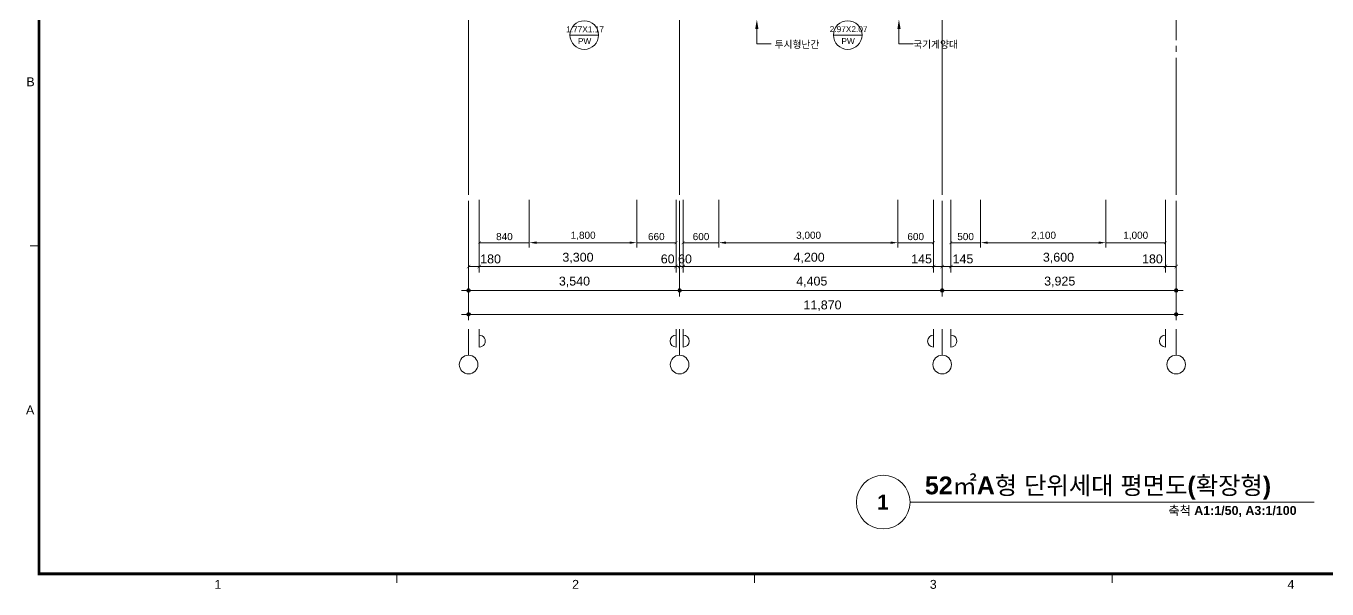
# Model space of a CAD drawing. Header units: millimetres. Extents: x 906 to 41302, y 848 to 28850.
# Drawn here: x 906 to 22729, y 848 to 10284 of the extents above; entities that cross this region are included whole.
import ezdxf

# ---------------------------------------------------------------- set-up
doc = ezdxf.new("R2010")
doc.units = ezdxf.units.MM
for name, color, linetype in [('PDF_0', 7, 'Continuous'), ('PDF_A-ANNO-LEAD', 7, 'Continuous'), ('PDF_A-ANNO-TITL', 7, 'Continuous'), ('PDF_A-ST-AXIS-CEN', 7, 'Continuous'), ('PDF_A-ST-AXIS-DIM', 7, 'Continuous'), ('PDF_A-WIN-IDEN', 7, 'Continuous'), ('PDF_X-FORM(동탄)$G-BORD-FORM', 7, 'Continuous'), ('PDF_X-단위세대$및$주동평면도$A-ST-AXIS-CEN', 7, 'Continuous'), ('PDF_문자', 7, 'Continuous')]:
    doc.layers.add(name, color=color, linetype=linetype)
doc.styles.add('PDF Arial', font='arial.ttf')
doc.styles.add('PDF Arial Bold', font='arialbd.ttf')

msp = doc.modelspace()

# ---------------------------------------------------------------- linework, layer by layer
at = {"layer": 'PDF_0', "lineweight": 13}
for points in [[(8450, 5852), (8209, 5852)], [(20080, 5852), (20319, 5852)], [(8450, 5451), (8209, 5451)], [(20080, 5451), (20319, 5451)]]:
    msp.add_lwpolyline(points, dxfattribs=at)
for points in [[(11990, 5852), (11750, 5852)], [(16154, 5852), (16395, 5852)]]:
    msp.add_lwpolyline(points, close=True, dxfattribs=at)
for centre, radius in [((8330, 5852), 30.2), ((8330, 5852), 15.3), ((11870, 5852), 30.2), ((11870, 5852), 30.2), ((11870, 5852), 15.3), ((11870, 5852), 15.3), ((16275, 5852), 30.2), ((16275, 5852), 30.2), ((16275, 5852), 15.3), ((16275, 5852), 15.3), ((20200, 5852), 30.2), ((20200, 5852), 15.3), ((8330, 5452), 30.2), ((8330, 5452), 15.3), ((20200, 5452), 30.2), ((20200, 5452), 15.3)]:
    msp.add_circle(centre, radius, dxfattribs=at)
at = {"layer": 'PDF_0', "transparency": 33554559}
for points in [[(8531, 6678), (8488, 6625), (8483, 6630)], [(8537, 6673), (8531, 6678), (8488, 6625)], [(11782, 6630), (11788, 6625), (11831, 6678)], [(11788, 6625), (11831, 6678), (11836, 6673)], [(11951, 6678), (11908, 6625), (11903, 6630)], [(11956, 6673), (11951, 6678), (11908, 6625)], [(16103, 6630), (16108, 6625), (16151, 6678)], [(16108, 6625), (16151, 6678), (16157, 6673)], [(16441, 6678), (16398, 6625), (16393, 6630)], [(16447, 6673), (16441, 6678), (16398, 6625)], [(19993, 6630), (19998, 6625), (20041, 6678)], [(19998, 6625), (20041, 6678), (20046, 6673)], [(8357, 6285), (8303, 6219), (8296, 6225)], [(8363, 6279), (8357, 6285), (8303, 6219)], [(8537, 6285), (8483, 6219), (8476, 6225)], [(8476, 6225), (8483, 6219), (8537, 6285)], [(8543, 6279), (8537, 6285), (8483, 6219)], [(8483, 6219), (8537, 6285), (8543, 6279)], [(11776, 6225), (11782, 6219), (11836, 6285)], [(11776, 6225), (11782, 6219), (11836, 6285)], [(11782, 6219), (11836, 6285), (11843, 6279)], [(11782, 6219), (11836, 6285), (11843, 6279)], [(11897, 6285), (11843, 6219), (11836, 6225)], [(11836, 6225), (11843, 6219), (11897, 6285)], [(11903, 6279), (11897, 6285), (11843, 6219)], [(11843, 6219), (11897, 6285), (11903, 6279)], [(11956, 6285), (11903, 6219), (11897, 6225)], [(11956, 6285), (11903, 6219), (11897, 6225)], [(11962, 6279), (11956, 6285), (11903, 6219)], [(11962, 6279), (11956, 6285), (11903, 6219)], [(16096, 6225), (16103, 6219), (16157, 6285)], [(16157, 6285), (16103, 6219), (16096, 6225)], [(16103, 6219), (16157, 6285), (16163, 6279)], [(16163, 6279), (16157, 6285), (16103, 6219)], [(16241, 6225), (16248, 6219), (16302, 6285)], [(16302, 6285), (16248, 6219), (16241, 6225)], [(16248, 6219), (16302, 6285), (16308, 6279)], [(16308, 6279), (16302, 6285), (16248, 6219)], [(16447, 6285), (16393, 6219), (16386, 6225)], [(16386, 6225), (16393, 6219), (16447, 6285)], [(16453, 6279), (16447, 6285), (16393, 6219)], [(16393, 6219), (16447, 6285), (16453, 6279)], [(19987, 6225), (19993, 6219), (20046, 6285)], [(20046, 6285), (19993, 6219), (19987, 6225)], [(19993, 6219), (20046, 6285), (20052, 6279)], [(20052, 6279), (20046, 6285), (19993, 6219)], [(20167, 6225), (20173, 6219), (20226, 6285)], [(20173, 6219), (20226, 6285), (20232, 6279)]]:
    msp.add_solid(points, dxfattribs=at)
at = {"layer": 'PDF_A-ANNO-LEAD', "lineweight": 9}
for points in [[(13166, 10234), (13166, 9983), (13405, 9983)], [(15549, 10234), (15549, 9983), (15789, 9983)]]:
    msp.add_lwpolyline(points, dxfattribs=at)
at = {"layer": 'PDF_A-ANNO-LEAD', "transparency": 33554559}
for points in [[(13138, 10234), (13166, 10395), (13192, 10234)], [(15523, 10234), (15549, 10395), (15577, 10234)]]:
    msp.add_solid(points, dxfattribs=at)
at = {"layer": 'PDF_A-ANNO-TITL', "lineweight": 13}
msp.add_lwpolyline([(15735, 2303), (22514, 2303)], dxfattribs=at)
msp.add_circle((15286, 2303), 450, dxfattribs=at)
at = {"layer": 'PDF_A-ST-AXIS-CEN', "lineweight": 5}
for points in [[(8329, 8951), (8329, 7452)], [(16274, 8951), (16274, 7452)], [(20199, 8951), (20199, 7452)]]:
    msp.add_lwpolyline(points, dxfattribs=at)
msp.add_lwpolyline([(11869, 7452), (11869, 8951)], close=True, dxfattribs=at)
at = {"layer": 'PDF_A-ST-AXIS-DIM', "lineweight": 13}
for points in [[(8329, 5752), (8329, 7351), (8329, 5352)], [(8329, 7351), (8329, 6152)], [(8509, 7371), (8509, 6572)], [(11810, 7371), (11810, 6572)], [(11930, 7371), (11930, 6572)], [(16129, 7371), (16129, 6572)], [(16419, 7371), (16419, 6572)], [(20019, 7371), (20019, 6572)], [(20199, 5352), (20199, 7351), (20199, 5752)], [(20199, 7351), (20199, 6152)], [(8509, 6652), (9349, 6652)], [(9470, 6652), (11030, 6652)], [(11150, 6652), (11810, 6652)], [(11930, 6652), (12530, 6652)], [(12649, 6652), (15409, 6652)], [(15530, 6652), (16129, 6652)], [(16419, 6652), (16920, 6652)], [(17039, 6652), (18900, 6652)], [(19019, 6652), (20019, 6652)], [(8329, 6252), (8509, 6252), (11810, 6252), (11750, 6252)], [(20199, 6252), (20019, 6252), (16419, 6252), (16274, 6252), (16129, 6252), (11930, 6252), (11869, 6252), (11930, 6252), (11990, 6252)], [(11810, 5852), (8389, 5852)], [(11930, 5852), (16215, 5852)], [(16334, 5852), (20139, 5852)], [(20139, 5451), (8389, 5451)], [(8329, 4765), (8329, 5202)], [(11869, 4765), (11869, 5202)], [(16274, 4765), (16274, 5202)], [(20199, 4765), (20199, 5202)]]:
    msp.add_lwpolyline(points, dxfattribs=at)
for points in [[(8509, 6152), (8509, 7351)], [(9349, 6572), (9349, 7371)], [(11150, 6572), (11150, 7371)], [(11810, 6152), (11810, 7351)], [(11869, 5752), (11869, 7351)], [(11869, 6152), (11869, 7351)], [(11930, 6152), (11930, 7351)], [(12530, 6572), (12530, 7371)], [(15530, 6572), (15530, 7371)], [(16129, 6152), (16129, 7351)], [(16274, 5752), (16274, 7351)], [(16274, 6152), (16274, 7351)], [(16419, 6152), (16419, 7351)], [(16920, 6572), (16920, 7371)], [(19019, 6572), (19019, 7371)], [(20019, 6152), (20019, 7351)], [(11810, 6252), (11869, 6252)]]:
    msp.add_lwpolyline(points, close=True, dxfattribs=at)
for points in [[(8510, 5102, -1), (8509, 4902), (8509, 5202)], [(11810, 5102, 1), (11810, 4902), (11810, 5202)], [(11930, 5102, -1), (11930, 4902), (11930, 5202)], [(16130, 5102, 1), (16129, 4902), (16129, 5202)], [(16420, 5102, -1), (16419, 4902), (16419, 5202)], [(20020, 5102, 1), (20019, 4902), (20019, 5202)]]:
    msp.add_lwpolyline(points, format="xyb", dxfattribs=at)
for centre in [(8330, 4609), (11870, 4609), (16275, 4609), (20200, 4609)]:
    msp.add_circle(centre, 156, dxfattribs=at)
at = {"layer": 'PDF_A-ST-AXIS-DIM', "transparency": 33554559}
for points in [[(9470, 6672), (9470, 6632), (9349, 6652)], [(11030, 6672), (11030, 6632), (11150, 6652)], [(12649, 6672), (12649, 6632), (12530, 6652)], [(15409, 6672), (15409, 6632), (15530, 6652)], [(17039, 6672), (17039, 6632), (16920, 6652)], [(18900, 6672), (18900, 6632), (19019, 6652)]]:
    msp.add_solid(points, dxfattribs=at)
at = {"layer": 'PDF_A-WIN-IDEN', "lineweight": 13}
for points in [[(10509, 10131), (10030, 10131)], [(14930, 10131), (14449, 10131)]]:
    msp.add_lwpolyline(points, dxfattribs=at)
for centre in [(10270, 10132), (14690, 10132)]:
    msp.add_circle(centre, 240, dxfattribs=at)
at = {"layer": 'PDF_X-FORM(동탄)$G-BORD-FORM', "lineweight": 0, "const_width": 49.7}
msp.add_lwpolyline([(1124, 1099), (41025, 1099), (41025, 28599), (1124, 28599)], close=True, dxfattribs=at)
at = {"layer": 'PDF_X-FORM(동탄)$G-BORD-FORM', "lineweight": 13}
for points in [[(1124, 6600), (975, 6600)], [(7125, 1100), (7125, 949)], [(13124, 1100), (13124, 949)], [(19124, 1100), (19124, 949)]]:
    msp.add_lwpolyline(points, dxfattribs=at)
at = {"layer": 'PDF_X-단위세대$및$주동평면도$A-ST-AXIS-CEN', "lineweight": 5}
for points in [[(20199, 13049), (20199, 10049)], [(8329, 10644), (8329, 8951)], [(11869, 10515), (11869, 8951)], [(16274, 10546), (16274, 8951)], [(20199, 9949), (20199, 9849)], [(20199, 9749), (20199, 8951)]]:
    msp.add_lwpolyline(points, dxfattribs=at)

# ---------------------------------------------------------------- texts
at = {"layer": 'PDF_문자', "attachment_point": 7}
for s, insert, char_height, style in [('1.77X1.17', (9967, 10180), 99.6, 'PDF Arial'), ('2.97X2.07', (14388, 10180), 99.6, 'PDF Arial'), ('PW', (10163, 9981), 99.6, 'PDF Arial'), ('투시형난간', (13464, 9902), 119.5, 'PDF Arial'), ('PW', (14584, 9981), 99.6, 'PDF Arial'), ('국기게양대', (15789, 9902), 119.5, 'PDF Arial'), ('B', (913, 9274), 149, 'PDF Arial'), ('840', (8792, 6693), 119.5, 'PDF Arial'), ('1,800', (10043, 6695), 119.5, 'PDF Arial'), ('660', (11340, 6693), 119.5, 'PDF Arial'), ('600', (12090, 6693), 119.5, 'PDF Arial'), ('3,000', (13825, 6695), 119.5, 'PDF Arial'), ('600', (15691, 6693), 119.5, 'PDF Arial'), ('500', (16528, 6693), 119.5, 'PDF Arial'), ('2,100', (17766, 6695), 119.5, 'PDF Arial'), ('1,000', (19312, 6695), 119.5, 'PDF Arial'), ('180', (8525, 6303), 149.4, 'PDF Arial'), ('3,300', (9904, 6306), 149.4, 'PDF Arial'), ('60 60', (11554, 6303), 149.4, 'PDF Arial'), ('4,200', (13781, 6306), 149.4, 'PDF Arial'), ('145', (15755, 6303), 149.4, 'PDF Arial'), ('145', (16449, 6303), 149.4, 'PDF Arial'), ('3,600', (17964, 6306), 149.4, 'PDF Arial'), ('180', (19627, 6303), 149.4, 'PDF Arial'), ('3,540', (9845, 5906), 149.4, 'PDF Arial'), ('4,405', (13826, 5906), 149.4, 'PDF Arial'), ('3,925', (17985, 5906), 149.4, 'PDF Arial'), ('11,870', (13948, 5506), 149.4, 'PDF Arial'), ('A', (906, 3774), 149, 'PDF Arial'), ('52㎡A형 단위세대 평면도(확장형)', (15985, 2344), 298.77, 'PDF Arial Bold'), ('1', (15184, 2178), 249, 'PDF Arial Bold'), ('축척 A1:1/50, A3:1/100', (20070, 2055), 149.38, 'PDF Arial Bold'), ('1', (4067, 850), 149, 'PDF Arial'), ('2', (10067, 850), 149, 'PDF Arial'), ('3', (16067, 848), 149, 'PDF Arial'), ('4', (22067, 850), 149, 'PDF Arial')]:
    msp.add_mtext(s, dxfattribs=dict(at, insert=insert, char_height=char_height, style=style))

doc.saveas('drawing.dxf')
